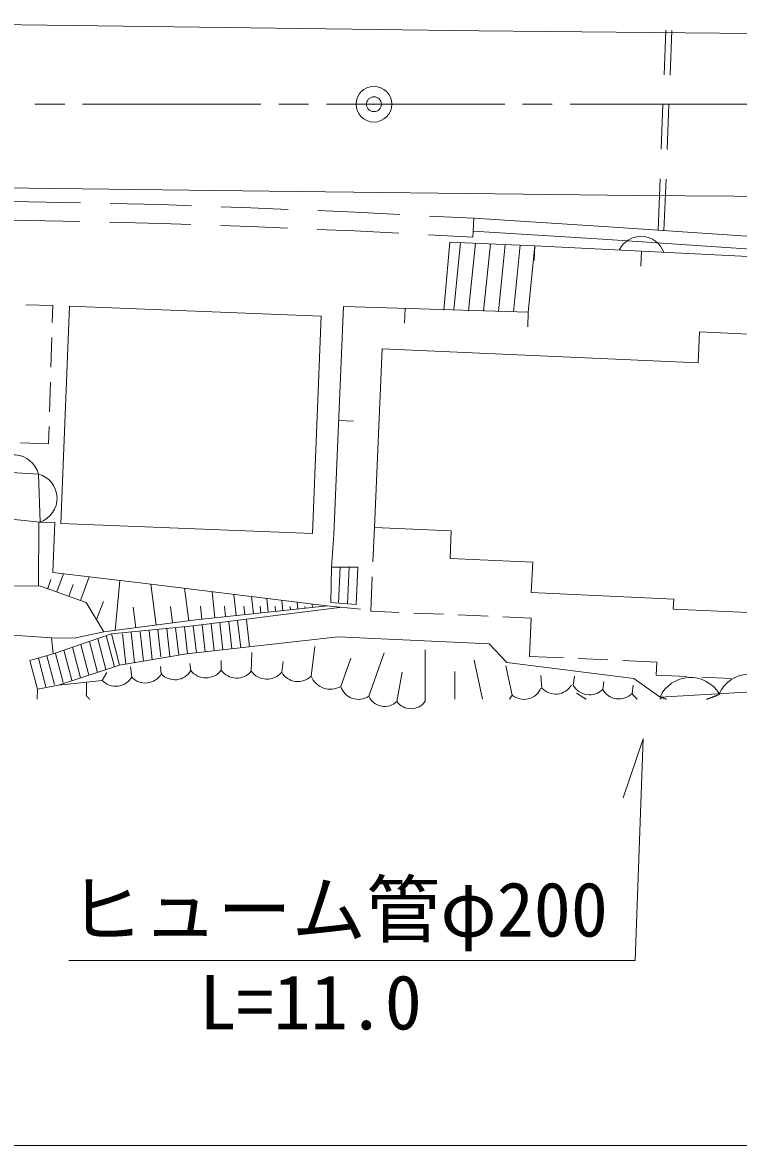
# Model space of a CAD drawing. Units: millimetres, scale not verified. Extents: x 40000 to 680000, y 20000 to 380000.
# Drawn here: x 148711 to 172799, y 265510 to 303257 of the extents above; entities that cross this region are included whole.
import ezdxf
from ezdxf.enums import TextEntityAlignment as Align

# ---------------------------------------------------------------- set-up
doc = ezdxf.new("R2010")
doc.units = ezdxf.units.MM
doc.header["$LTSCALE"] = 1000
doc.header["$PDMODE"] = 32
doc.header["$PDSIZE"] = 500
for name, color, linetype, lineweight in [('M-BGD', 7, 'Continuous', 13), ('M-BMK', 2, 'Continuous', 13), ('M-BMK-SRVR', 3, 'Continuous', 13), ('M-STR-HTXT', 7, 'Continuous', 13), ('M-STR-STRC', 7, 'Continuous', 13)]:
    doc.layers.add(name, color=color, linetype=linetype, lineweight=lineweight)
doc.styles.add('ＭＳ ゴシック', font='')
doc.styles.get('ＭＳ ゴシック').set_extended_font_data('MS Gothic')

msp = doc.modelspace()

# ---------------------------------------------------------------- linework, layer by layer
at = {"layer": 'M-BGD'}
for p, q in [((170296, 301496), (170354, 302995)), ((170496, 301489), (170554, 302987)), ((170198, 298998), (170257, 300497)), ((170398, 298990), (170456, 300489)), ((170091, 296277), (170159, 297999)), ((170291, 296270), (170359, 297991)), ((148924, 297233), (147894, 297252)), ((150659, 297195), (148924, 297233)), ((153394, 297134), (151659, 297173)), ((154396, 297098), (153394, 297134)), ((156397, 297024), (155395, 297061)), ((157653, 296973), (156397, 297024)), ((159908, 296880), (158652, 296932)), ((161403, 296803), (159908, 296880)), ((163897, 296674), (162402, 296751)), ((148911, 296603), (147882, 296622)), ((150643, 296565), (148911, 296603)), ((153375, 296505), (151643, 296543)), ((154374, 296468), (153375, 296505)), ((156372, 296395), (155374, 296431)), ((157626, 296343), (156372, 296395)), ((159879, 296251), (158625, 296302)), ((161373, 296174), (159879, 296251)), ((163865, 296045), (162371, 296122)), ((163871, 296245), (163865, 296045)), ((163091, 295870), (162883, 293587)), ((163091, 295870), (162883, 293587)), ((165951, 295754), (163091, 295870)), ((165951, 295754), (163091, 295870)), ((163449, 295856), (163221, 293598)), ((163449, 295856), (163221, 293598)), ((163949, 295835), (163720, 293569)), ((163949, 295835), (163720, 293568)), ((164450, 295815), (164221, 293557)), ((164450, 295815), (164221, 293557)), ((164950, 295795), (164723, 293546)), ((164950, 295795), (164723, 293546)), ((165451, 295774), (165224, 293535)), ((165451, 295774), (165224, 293535)), ((165951, 295754), (165726, 293524)), ((165951, 295754), (165726, 293524)), ((165951, 295754), (165925, 295255)), ((173120, 295386), (165951, 295754)), ((165951, 295754), (173120, 295386)), ((169535, 295570), (169510, 295071)), ((148822, 293771), (149731, 293744)), ((149731, 293744), (149714, 293170)), ((150297, 293723), (150004, 286422)), ((150297, 293723), (158755, 293384)), ((158755, 293384), (158463, 286082)), ((161581, 293647), (161566, 293147)), ((165726, 293524), (165711, 293024)), ((149699, 292670), (149669, 291671)), ((171487, 292861), (171439, 291821)), ((171487, 292861), (182476, 292356)), ((160813, 292288), (160549, 286280)), ((160813, 292288), (171439, 291821)), ((149654, 291171), (149624, 290171)), ((149609, 289672), (149592, 289097)), ((159348, 289880), (159848, 289859)), ((149592, 289097), (148641, 289126)), ((149302, 286467), (140698, 287288)), ((149250, 284315), (149267, 286470)), ((149302, 286467), (149801, 286446)), ((149730, 284771), (149801, 286446)), ((150004, 286422), (158463, 286082)), ((160549, 286280), (160498, 285126)), ((160549, 286280), (163134, 286167)), ((163134, 286167), (163093, 285242)), ((163093, 285242), (165874, 285120)), ((165827, 284093), (165874, 285120)), ((149730, 284771), (152760, 284414)), ((149867, 284116), (150089, 284729)), ((150667, 283826), (150957, 284626)), ((159085, 283762), (159105, 284954)), ((159105, 284954), (159998, 284944)), ((159398, 284951), (159341, 283743)), ((159698, 284948), (159640, 283720)), ((159998, 284944), (159939, 283697)), ((160476, 284626), (160425, 283471)), ((146844, 284334), (149318, 284315)), ((146844, 284334), (149318, 284315)), ((149318, 284315), (150857, 283758)), ((149318, 284315), (150857, 283757)), ((149561, 284227), (149671, 284533)), ((150267, 283971), (150412, 284371)), ((151835, 282826), (151992, 284505)), ((152760, 284414), (158946, 283647)), ((153212, 283004), (153034, 284380)), ((154307, 283145), (154165, 284240)), ((155187, 283244), (155093, 284125)), ((155901, 283320), (155826, 284034)), ((156481, 283381), (156419, 283961)), ((156978, 283434), (156929, 283897)), ((170619, 283873), (165827, 284093)), ((170604, 283539), (170619, 283873)), ((150857, 283758), (151449, 282777)), ((151202, 283187), (151442, 283800)), ((152523, 282915), (152435, 283603)), ((153759, 283074), (153689, 283622)), ((159463, 283600), (154459, 282982)), ((158967, 283645), (154548, 283176)), ((154746, 283197), (154700, 283638)), ((155544, 283282), (155506, 283639)), ((156191, 283350), (156160, 283640)), ((156729, 283407), (156705, 283639)), ((157227, 283460), (157208, 283634)), ((157475, 283487), (157438, 283834)), ((157724, 283513), (157712, 283629)), ((157972, 283539), (157948, 283771)), ((158221, 283566), (158215, 283624)), ((158470, 283592), (158457, 283708)), ((160084, 283542), (158946, 283647)), ((159939, 283697), (159085, 283762)), ((182035, 283014), (170604, 283539)), ((151449, 282777), (154548, 283176)), ((155652, 283116), (155754, 282208)), ((155950, 283150), (156052, 282241)), ((156248, 283183), (156350, 282275)), ((160425, 283471), (161375, 283430)), ((161875, 283408), (162874, 283364)), ((163373, 283342), (164373, 283298)), ((164872, 283276), (165822, 283234)), ((165822, 283234), (165766, 281947)), ((144232, 282955), (149688, 282577)), ((151449, 282777), (150450, 282567)), ((151707, 282714), (154459, 282982)), ((152373, 282748), (152485, 281743)), ((152671, 282781), (152782, 281793)), ((152969, 282815), (153078, 281842)), ((153267, 282848), (153369, 281940)), ((153565, 282882), (153671, 281942)), ((153863, 282915), (153967, 281992)), ((154161, 282949), (154263, 282040)), ((154459, 282982), (154562, 282074)), ((154757, 283016), (154860, 282107)), ((155056, 283049), (155158, 282141)), ((155354, 283083), (155456, 282174)), ((149688, 282577), (149748, 282032)), ((150450, 282567), (149688, 282577)), ((151707, 282714), (149748, 282032)), ((150949, 281319), (150676, 282355)), ((151235, 281413), (150961, 282454)), ((151520, 281507), (151245, 282553)), ((151806, 281600), (151529, 282652)), ((151980, 281658), (151707, 282714)), ((152074, 282714), (152189, 281693)), ((154234, 282037), (159334, 282613)), ((154234, 282037), (159334, 282613)), ((159334, 282613), (164411, 282368)), ((159334, 282613), (164411, 282368)), ((165004, 281747), (164411, 282368)), ((164411, 282368), (165004, 281747)), ((149748, 282032), (148958, 281814)), ((149792, 281001), (149536, 281973)), ((150082, 281077), (149825, 282053)), ((150372, 281154), (150108, 282157)), ((150664, 281225), (150392, 282256)), ((154234, 282037), (151980, 281658)), ((151980, 281658), (154234, 282037)), ((156408, 281453), (156429, 282083)), ((158423, 281291), (158551, 282283)), ((160360, 280609), (160880, 282073)), ((162259, 280441), (162256, 282172)), ((149212, 280848), (148958, 281814)), ((149502, 280925), (149247, 281894)), ((151980, 281658), (149924, 280981)), ((152385, 281252), (152351, 281603)), ((153379, 281362), (153352, 281615)), ((154373, 281471), (154346, 281717)), ((155397, 281486), (155393, 281813)), ((157432, 281419), (157479, 281783)), ((159417, 280944), (159752, 281886)), ((164190, 280510), (163903, 281825)), ((165183, 280651), (164969, 281628)), ((169278, 281210), (165004, 281747)), ((165004, 281747), (169278, 281210)), ((165766, 281947), (166907, 281897)), ((167406, 281875), (168405, 281831)), ((168905, 281809), (170046, 281759)), ((170026, 281321), (170046, 281759)), ((151391, 281143), (151555, 281411)), ((161305, 280435), (161489, 281418)), ((163258, 280510), (163257, 281442)), ((166185, 280885), (166144, 281304)), ((167239, 280982), (167282, 281287)), ((171064, 281273), (170026, 281321)), ((172563, 281204), (171564, 281250)), ((149212, 280848), (149203, 280511)), ((149924, 280981), (149212, 280848)), ((151391, 281143), (149924, 280981)), ((168229, 280843), (168266, 281108)), ((169220, 280705), (169258, 280978)), ((170159, 280584), (169278, 281210))]:
    msp.add_line(p, q, dxfattribs=at)
for points in [[(173410, 296051), (168255, 296403), (163897, 296674), (163871, 296245)], [(173381, 295622), (168227, 295974), (163871, 296245)], [(159105, 284954), (159187, 286052), (159509, 293709), (165726, 293524)], [(149302, 286467), (149253, 288074), (141008, 288575), (140698, 287288)], [(150870, 281062), (150869, 281052), (150869, 281043), (150869, 281034), (150869, 281024), (150868, 281015), (150868, 281006), (150868, 280996), (150868, 280987), (150867, 280978), (150867, 280968), (150867, 280959), (150867, 280950), (150866, 280940), (150866, 280931), (150866, 280922), (150866, 280912), (150866, 280903), (150866, 280894), (150866, 280885), (150865, 280875), (150865, 280866), (150865, 280857), (150865, 280848), (150865, 280839), (150865, 280830), (150865, 280820), (150865, 280811), (150865, 280802), (150865, 280793), (150865, 280784), (150865, 280781), (150866, 280779), (150866, 280776), (150866, 280773), (150866, 280770), (150866, 280768), (150866, 280765), (150866, 280762), (150866, 280760), (150866, 280757), (150866, 280754), (150866, 280751), (150866, 280749), (150866, 280746), (150866, 280743), (150866, 280740), (150866, 280738), (150866, 280735), (150865, 280732), (150865, 280729), (150865, 280726), (150865, 280724), (150865, 280721), (150865, 280718), (150865, 280715), (150864, 280712), (150864, 280709), (150864, 280706), (150864, 280703), (150863, 280701), (150863, 280698), (150863, 280695), (150862, 280692), (150862, 280689), (150862, 280686), (150861, 280683), (150861, 280680), (150860, 280677), (150860, 280674), (150860, 280671), (150860, 280668), (150859, 280665), (150859, 280662), (150859, 280659), (150859, 280656), (150859, 280653), (150859, 280650), (150859, 280648), (150859, 280645), (150859, 280642), (150859, 280639), (150860, 280637), (150860, 280634), (150861, 280631), (150862, 280629), (150862, 280626), (150863, 280624), (150864, 280621), (150865, 280619), (150867, 280617), (150867, 280615), (150868, 280614), (150869, 280613), (150870, 280612), (150871, 280611), (150872, 280609), (150873, 280608), (150874, 280607), (150875, 280606), (150876, 280605), (150877, 280604), (150878, 280603), (150879, 280602), (150881, 280601), (150882, 280599), (150883, 280598), (150884, 280597), (150885, 280596), (150887, 280595), (150888, 280594), (150889, 280593), (150890, 280592), (150892, 280591), (150893, 280590), (150894, 280589), (150895, 280588), (150897, 280587), (150898, 280586), (150899, 280585), (150900, 280584), (150902, 280583), (150903, 280582), (150904, 280581), (150905, 280580), (150906, 280579), (150907, 280577), (150909, 280576), (150910, 280575), (150911, 280574), (150912, 280573), (150913, 280572), (150914, 280571), (150915, 280570), (150917, 280569), (150918, 280568), (150919, 280567), (150920, 280565), (150921, 280564), (150922, 280563), (150923, 280562), (150924, 280561), (150925, 280560), (150926, 280559), (150927, 280558), (150929, 280557), (150930, 280555), (150931, 280554), (150932, 280553), (150933, 280552), (150934, 280551), (150935, 280550), (150936, 280549), (150937, 280548), (150938, 280546), (150939, 280545), (150941, 280544), (150942, 280543), (150943, 280542), (150944, 280541), (150945, 280540), (150946, 280539), (150947, 280537), (150948, 280536), (150949, 280535), (150951, 280534), (150952, 280533), (150953, 280532), (150954, 280531), (150955, 280530), (150956, 280529), (150957, 280528), (150958, 280526), (150960, 280525), (150961, 280524), (150962, 280523), (150963, 280522), (150964, 280521), (150965, 280520), (150966, 280519), (150968, 280518), (150977, 280511)], [(178180, 280510), (176122, 280925), (170159, 280584)], [(167353, 280713), (167357, 280711), (167360, 280709), (167364, 280707), (167367, 280704), (167371, 280702), (167374, 280700), (167378, 280697), (167381, 280695), (167385, 280693), (167388, 280691), (167392, 280688), (167395, 280686), (167398, 280684), (167402, 280682), (167405, 280679), (167409, 280677), (167412, 280675), (167416, 280672), (167419, 280670), (167423, 280668), (167426, 280666), (167430, 280663), (167433, 280661), (167437, 280659), (167440, 280657), (167444, 280654), (167447, 280652), (167451, 280650), (167454, 280648), (167458, 280645), (167461, 280643), (167465, 280641), (167468, 280639), (167472, 280636), (167475, 280634), (167479, 280632), (167483, 280629), (167486, 280627), (167490, 280625), (167493, 280623), (167497, 280620), (167500, 280618), (167504, 280616), (167507, 280614), (167511, 280611), (167514, 280609), (167518, 280607), (167521, 280605), (167525, 280603), (167528, 280600), (167532, 280598), (167535, 280596), (167539, 280594), (167542, 280591), (167546, 280589), (167549, 280587), (167553, 280585), (167556, 280582), (167560, 280580), (167563, 280578), (167567, 280576), (167570, 280574), (167574, 280571), (167577, 280569), (167581, 280567), (167585, 280565), (167588, 280562), (167592, 280560), (167595, 280558), (167599, 280556), (167602, 280554), (167606, 280551), (167609, 280549), (167613, 280547), (167616, 280545), (167620, 280543), (167623, 280540), (167627, 280538), (167631, 280536), (167634, 280534), (167638, 280532), (167641, 280530), (167645, 280527), (167648, 280525), (167652, 280523), (167655, 280521), (167659, 280519), (167663, 280517), (167666, 280514), (167670, 280512), (167673, 280510)], [(170187, 280586), (170200, 280580), (170212, 280575), (170225, 280570), (170238, 280564), (170250, 280559), (170263, 280554), (170275, 280549), (170288, 280544), (170301, 280539), (170313, 280534), (170326, 280529), (170339, 280524), (170351, 280519), (170364, 280514), (170373, 280510)], [(171721, 280510), (171726, 280512), (171739, 280516), (171752, 280520), (171765, 280524), (171778, 280528), (171791, 280533), (171804, 280537), (171817, 280541), (171830, 280546), (171843, 280550), (171855, 280555), (171868, 280560), (171881, 280564), (171894, 280569), (171906, 280574), (171919, 280579), (171932, 280584), (171944, 280588), (171957, 280593), (171970, 280598), (171982, 280603), (171995, 280609), (172008, 280614), (172020, 280619), (172033, 280624), (172045, 280629), (172058, 280634), (172071, 280639), (172083, 280645), (172096, 280650), (172108, 280655), (172121, 280660), (172133, 280666), (172146, 280671), (172158, 280676)]]:
    msp.add_lwpolyline(points, dxfattribs=at)
for centre, radius, start, end in [((169519, 295258), 812, 19.6838, 154.4441), ((148412, 287856), 869, 14.5403, 158.5065), ((149039, 287263), 838, 288.247, 75.2078), ((151847, 281570), 625, 223.1593, 329.4195), ((152841, 281680), 625, 223.1593, 329.4195), ((153835, 281789), 625, 223.1593, 329.4195), ((154879, 281879), 650, 218.8754, 322.8101), ((155915, 281857), 637, 215.5547, 320.7247), ((156934, 281836), 650, 216.0862, 320.035), ((157976, 281727), 625, 209.5151, 315.7753), ((159064, 281528), 683, 200.3343, 301.1506), ((171182, 280116), 1126, 31.1127, 155.4197), ((173170, 280229), 1126, 31.1127, 155.4197), ((160014, 281129), 625, 197.3046, 303.5648), ((165582, 281126), 621, 229.9981, 336.6392), ((166646, 281307), 625, 222.4699, 328.7301), ((167786, 281284), 625, 208.9086, 315.1688), ((168776, 281145), 625, 208.9086, 315.1688), ((160894, 280856), 588, 204.8516, 314.3344), ((164614, 280910), 625, 320.2257, 335.4387), ((169767, 281007), 625, 208.9086, 232.5917), ((169767, 281007), 625, 307.4082, 315.1688), ((161780, 280772), 582, 215.335, 325.3329), ((162758, 280816), 625, 323.1994, 323.2047), ((164614, 280910), 625, 232.6496, 232.6516), ((164614, 280910), 625, 232.6476, 232.6496), ((163758, 280817), 625, 319.7335, 319.7409)]:
    msp.add_arc(centre, radius, start, end, dxfattribs=at)
at = {"layer": 'M-BMK'}
for p, q in [((149133, 300511), (150133, 300511)), ((150733, 300511), (156733, 300510)), ((157333, 300510), (158333, 300510)), ((158933, 300510), (164933, 300510)), ((165533, 300510), (166533, 300510)), ((167133, 300510), (173133, 300510))]:
    msp.add_line(p, q, dxfattribs=at)
at = {"layer": 'M-BMK-SRVR'}
msp.add_circle((160533, 300510), 600, dxfattribs=at)
msp.add_point((160533, 300510), dxfattribs=at)
at = {"layer": 'M-STR-HTXT'}
for p, q in [((169585, 279175), (168914, 277197)), ((60533, 265511), (217966, 265510))]:
    msp.add_line(p, q, dxfattribs=at)
msp.add_lwpolyline([(169585, 279175), (169317, 271732), (150267, 271732)], dxfattribs=at)
at = {"layer": 'M-STR-STRC'}
for points in [[(142691, 303257), (164061, 302971), (174473, 302876), (181493, 302874), (190567, 302983), (200709, 303171), (208985, 303246), (217650, 303245), (233108, 303155), (239315, 302948), (244312, 302655), (248998, 302205), (253833, 301601), (256329, 301203), (260733, 300402), (264544, 299503), (268986, 298247)], [(142623, 297764), (157013, 297585), (169346, 297444), (177650, 297380), (182676, 297386), (189587, 297465), (200703, 297675), (207484, 297758), (214576, 297776), (224649, 297687), (233495, 297485), (238070, 297282), (242122, 297004), (245933, 296666), (250107, 296158), (254893, 295446), (259289, 294614), (262722, 293803), (266652, 292709), (269821, 291694), (273678, 290288)]]:
    msp.add_lwpolyline(points, dxfattribs=at)

# ---------------------------------------------------------------- texts
at = {"layer": 'M-STR-HTXT', "style": 'ＭＳ ゴシック'}
for s, p in [('ヒューム管φ200', (150267, 271982)), ('L=11.0', (154665, 268862))]:
    msp.add_text(s, height=1833, dxfattribs=at).set_placement(p, align=Align.BOTTOM_LEFT)

doc.saveas('drawing.dxf')
